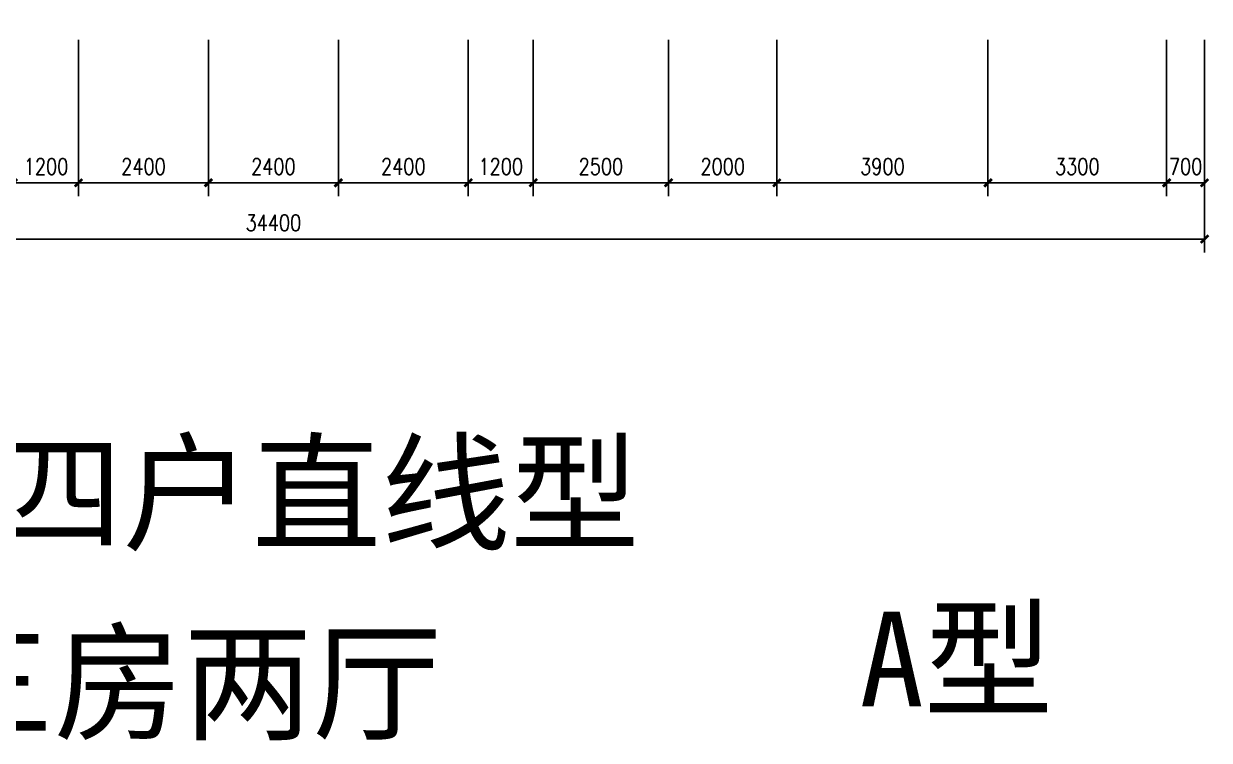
# Model space of a CAD drawing. Header units: millimetres. Extents: x 1064 to 41394, y 719 to 38162.
# Drawn here: x 19189 to 41089, y 719 to 13966 of the extents above; entities that cross this region are included whole.
import ezdxf

# ---------------------------------------------------------------- set-up
doc = ezdxf.new("R2010")
doc.units = ezdxf.units.MM
doc.layers.add('PUB_DIM', color=3, linetype='Continuous')
doc.styles.add('DIM_FONT', font='SIMPLEX.shx', dxfattribs={"width": 0.8})
doc.styles.add('ST', font='SimSun.ttf', dxfattribs={"width": 0.8})
doc.dimstyles.new('DIMN', dxfattribs={"dimtxt": 300, "dimasz": 1, "dimexe": 250, "dimexo": 300, "dimgap": 150, "dimtad": 1, "dimdec": 0, "dimdsep": 46, "dimtxsty": 'DIM_FONT', "dimblk": '_DIMX', "dimblk1": 'ARCHTICK', "dimblk2": 'ARCHTICK', "dimcen": 0.1, "dimclrt": 7, "dimadec": 0, "dimazin": 0, "dimtfac": 1, "dimtdec": 0, "dimtix": 1, "dimtmove": 2, "dimatfit": 3, "dimldrblk": '_DIMX', "dimfxl": 1, "dimtolj": 1, "dimtzin": 0, "dimarcsym": 0})

# ---------------------------------------------------------------- blocks, each defined once
blk = doc.blocks.new('_ARCHTICK')
at = {"color": 0, "linetype": 'ByBlock', "const_width": 0.15}
blk.add_lwpolyline([(-0.5, -0.5), (0.5, 0.5)], dxfattribs=at)
blk = doc.blocks.new('_DIMX')
at = {"const_width": 50}
blk.add_lwpolyline([(-70, -70), (70, 70)], dxfattribs=at)
blk = doc.blocks.new('*D98')
at = {"layer": 'DEFPOINTS', "color": 0, "transparency": 16777216}
for p in [(40301, 13966), (41001, 13966), (41001, 11025)]:
    blk.add_point(p, dxfattribs=at)
at = {"layer": 'PUB_DIM', "color": 0, "lineweight": -2, "transparency": 16777216}
for p, q in [((40301, 13666), (40301, 10775)), ((41001, 13666), (41001, 10775)), ((40300, 11025), (40299, 11025)), ((40301, 11025), (41001, 11025)), ((41002, 11025), (41003, 11025))]:
    blk.add_line(p, q, dxfattribs=at)
blk.add_blockref('_DIMX', (40301, 11025), dxfattribs=at)
at = {"layer": 'PUB_DIM', "color": 0, "lineweight": -2, "transparency": 16777216, "rotation": 180}
blk.add_blockref('_DIMX', (41001, 11025), dxfattribs=at)
at = {"layer": 'PUB_DIM', "color": 7, "transparency": 16777216, "insert": (40651, 11325), "char_height": 300, "attachment_point": 5, "style": 'DIM_FONT'}
blk.add_mtext('\\A1;700', dxfattribs=at)

msp = doc.modelspace()

# ---------------------------------------------------------------- texts
at = {"style": 'ST'}
for s, p in [('一梯四户直线型', (13856.6, 4415.2)), ('A型', (34626.8, 1346.3)), ('三房两厅', (17361.8, 912.3))]:
    msp.add_text(s, height=1750, dxfattribs=at).set_placement(p)

# ---------------------------------------------------------------- dimensions: what is measured, and where the dimension line sits
at = {"layer": 'PUB_DIM'}
for base, p1, p2 in [((41000.9, 9985.1), (6600.9, 13966.1), (41000.9, 13966.1)), ((20200.9, 11025.1), (19000.9, 13966.1), (20200.9, 13966.1)), ((22600.9, 11025.1), (20200.9, 13966.1), (22600.9, 13966.1)), ((25000.9, 11025.1), (22600.9, 13966.1), (25000.9, 13966.1)), ((27400.9, 11025.1), (25000.9, 13966.1), (27400.9, 13966.1)), ((28600.9, 11025.1), (27400.9, 13966.1), (28600.9, 13966.1)), ((31100.9, 11025.1), (28600.9, 13966.1), (31100.9, 13966.1)), ((33100.9, 11025.1), (31100.9, 13966.1), (33100.9, 13966.1)), ((37000.9, 11025.1), (33100.9, 13966.1), (37000.9, 13966.1)), ((40300.9, 11025.1), (37000.9, 13966.1), (40300.9, 13966.1))]:
    msp.add_linear_dim(base=base, p1=p1, p2=p2, dimstyle='DIMN', dxfattribs=at).render()
dim = msp.add_linear_dim(base=(41000.9, 11025.1), p1=(40300.9, 13966.1), p2=(41000.9, 13966.1), dimstyle='DIMN', dxfattribs=at)
dim.commit()
dim.dimension.update_dxf_attribs({"geometry": '*D98', "text_midpoint": (40650.9, 11325.1)})

doc.saveas('drawing.dxf')
